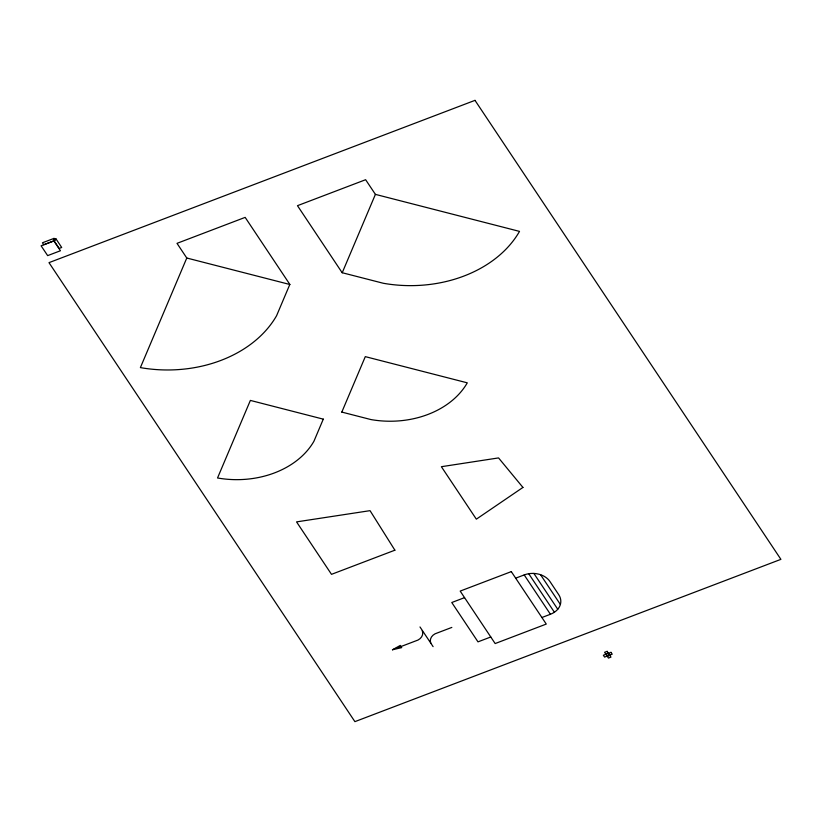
<?xml version="1.0" encoding="UTF-8"?>
<svg xmlns="http://www.w3.org/2000/svg" width="822" height="822" viewBox="0 0 822 822"><rect width="100%" height="100%" fill="white"/><g stroke="black" fill="none" stroke-linecap="round" stroke-linejoin="round"><path stroke-width="1.23" d="M186.779 258.016L289.899 284.504L245.162 217.378L177.007 243.343L186.779 258.016L140.387 367.609A120.752 92.228 1.5 0 0 276.582 315.72L289.817 284.453M375.407 194.372L342.209 272.791L297.472 205.675L365.626 179.71L375.407 194.372L519.514 231.393A120.752 92.228 1.5 0 1 383.319 283.271L342.199 272.719M323.293 419.128L313.932 441.26A85.467 65.277 1.5 0 1 217.532 477.983L250.371 400.417L323.354 419.169M341.798 412.141L365.297 356.635L467.286 382.836A85.467 65.277 1.5 0 1 370.897 419.559L341.798 412.079M392.464 649.781L400.263 645.445L401.711 647.623L392.464 649.781L418.028 640.04A11.118 8.487 1.5 0 0 422.272 630.669M464.553 597.645L451.771 602.516L477.993 641.859L490.775 636.988M515.682 578.174L524.2 574.927A19.153 14.632 1.5 0 1 549.98 581.555L558.713 594.666A19.153 14.632 1.5 0 1 550.421 614.27L541.893 617.517M451.833 627.422L435.054 633.813A11.118 8.487 1.5 0 0 430.81 643.184M605.835 654.148L608.342 653.192M607.222 656.233L609.729 655.278M608.465 653.295L609.698 655.144M540.537 574.691L560.388 604.478M533.868 573.417L557.768 609.266M528.731 573.725L554.398 612.236M524.2 574.927L550.421 614.27M419.991 626.96L433.102 646.637M522.936 487.436L476.349 519.165L441.383 466.701L498.553 457.916L522.936 487.436M54.036 238.37L42.446 242.778L43.761 244.751L55.341 240.332L54.036 238.37M55.968 238.863L53.409 239.839L59.153 248.45L61.701 247.473L55.968 238.863M53.882 240.918L41.1 245.788L47.655 255.621L60.438 250.751L53.882 240.918M474.993 100.356L48.991 262.65L354.899 721.644L780.9 559.35L474.993 100.356M394.889 550.195L331.502 574.342L296.547 521.888L370.044 510.657L394.889 550.195M511.305 571.619L460.186 591.09L495.152 643.554L546.27 624.073L511.305 571.619M607.109 651.343L604.602 652.298L608.455 658.083L610.962 657.127L607.109 651.343M610.982 652.339L603.358 655.237L604.591 657.086L612.205 654.189L610.982 652.339"/></g></svg>
